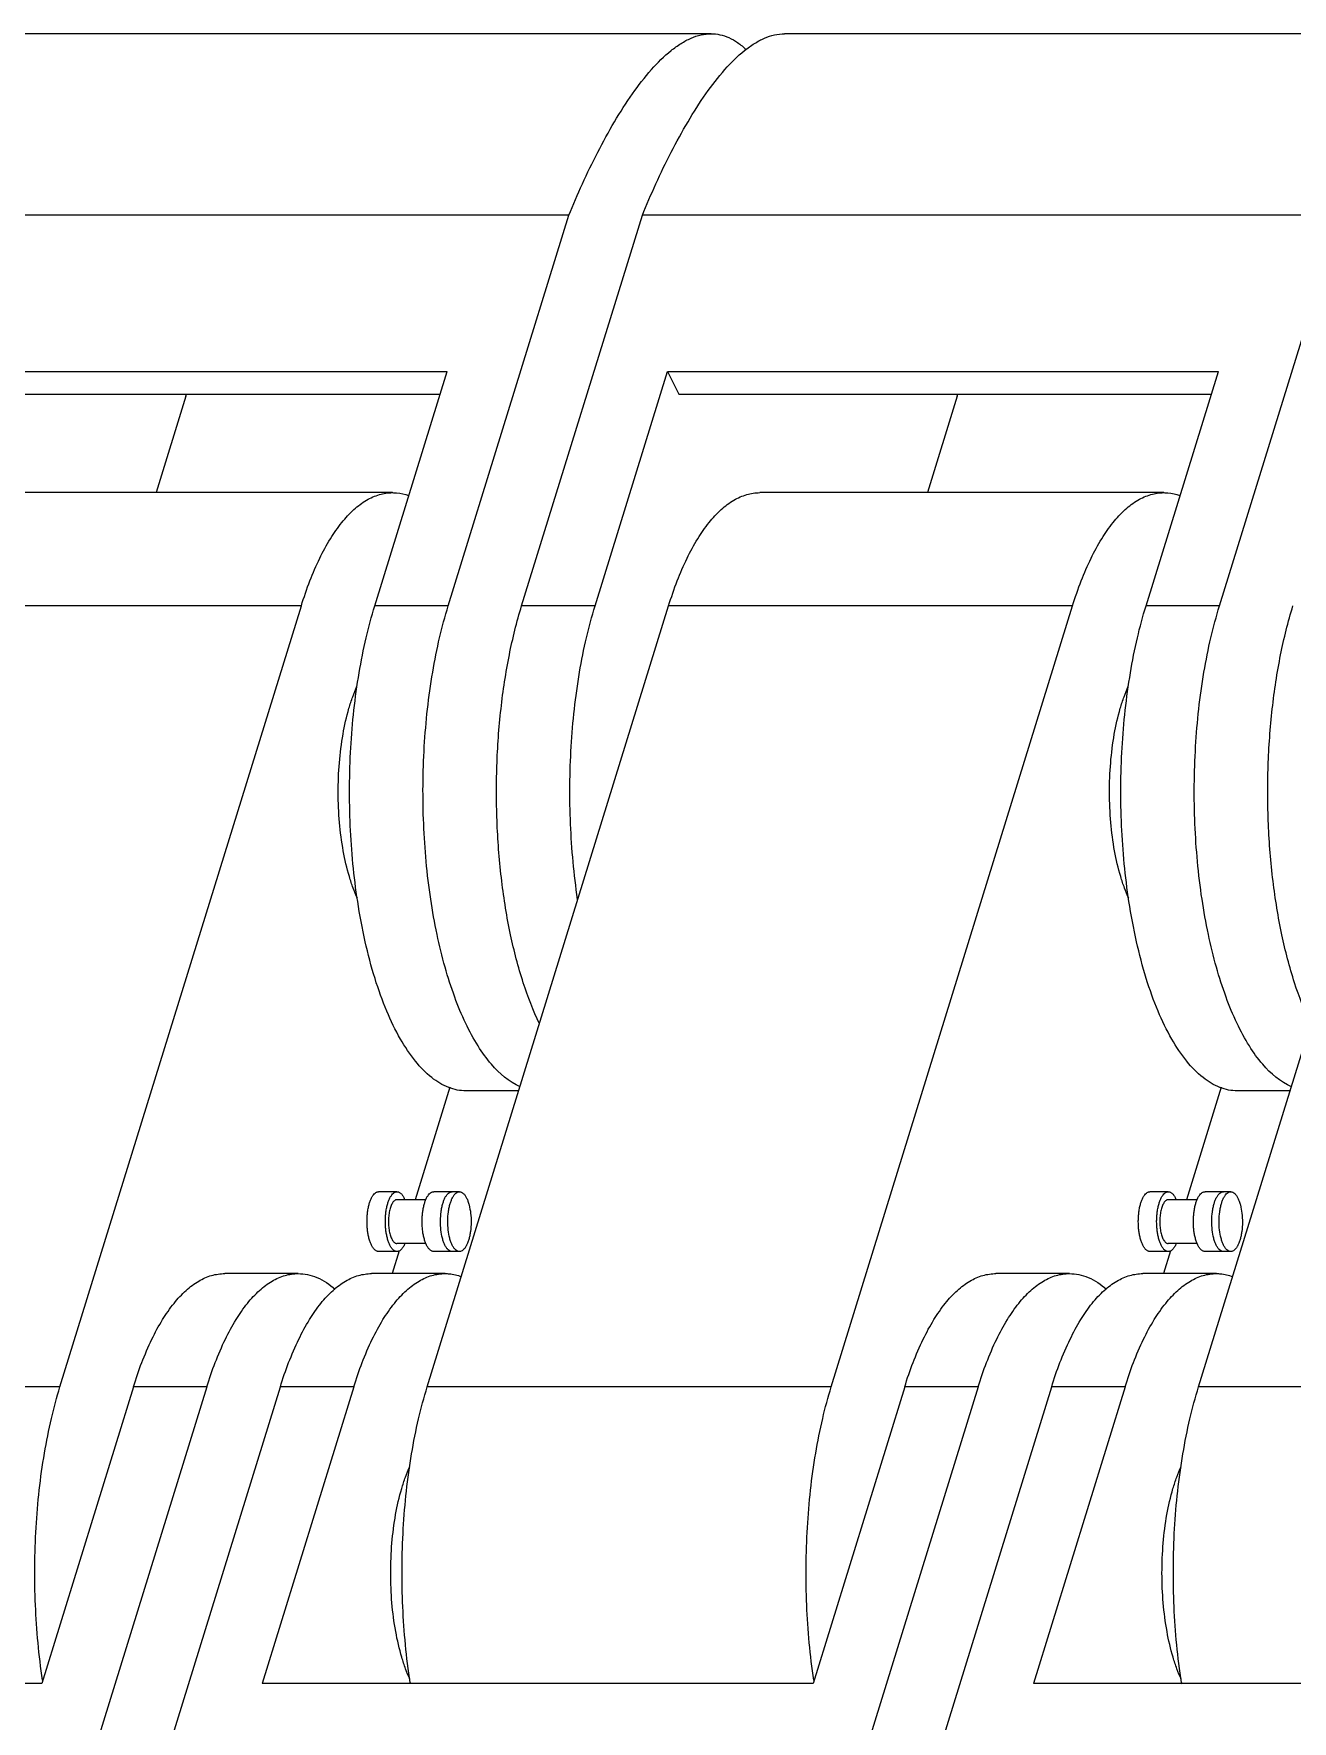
# Model space of a CAD drawing. Header units: inches. Extents: x 0 to 22, y 0 to 17.
# Drawn here: x 15.616 to 16.858, y 14.071 to 15.737 of the extents above; entities that cross this region are included whole.
import ezdxf

# ---------------------------------------------------------------- set-up
doc = ezdxf.new("R2010")
doc.units = ezdxf.units.IN
doc.header["$LTSCALE"] = 1.21
doc.header["$MEASUREMENT"] = 0
doc.layers.get('0').update_dxf_attribs({"linetype": 'CONTINUOUS'})
doc.layers.add('02___PRT_ALL_AXES', color=7, linetype='CONTINUOUS')

msp = doc.modelspace()

# ---------------------------------------------------------------- linework, layer by layer
at = {"color": 7, "linetype": 'Continuous'}
for p, q in [((16.2846, 15.7369), (15.5957, 15.7369)), ((17.0462, 15.7369), (16.3572, 15.7369)), ((16.1442, 15.5576), (15.4552, 15.5576)), ((16.0251, 15.1721), (16.1442, 15.5576)), ((16.0976, 15.1721), (16.2168, 15.5576)), ((16.9057, 15.5576), (16.2168, 15.5576)), ((16.7866, 15.1721), (16.9057, 15.5576)), ((16.0947, 14.6932), (16.0426, 14.6932)), ((16.8562, 14.6932), (16.8042, 14.6932)), ((15.7868, 14.4011), (15.5083, 13.4996)), ((15.5258, 13.3217), (15.8594, 14.4011)), ((15.7143, 14.4011), (15.6238, 14.1081)), ((15.7868, 14.4011), (15.7143, 14.4011)), ((15.9319, 14.4011), (15.8414, 14.1081)), ((15.9319, 14.4011), (15.8594, 14.4011)), ((16.5484, 14.4011), (16.2698, 13.4996)), ((16.2873, 13.3217), (16.6209, 14.4011)), ((16.4758, 14.4011), (16.3853, 14.1081)), ((16.5484, 14.4011), (16.4758, 14.4011)), ((16.6934, 14.4011), (16.6029, 14.1081)), ((16.6934, 14.4011), (16.6209, 14.4011)), ((15.6238, 14.1081), (15.0799, 14.1081)), ((16.3853, 14.1081), (15.8414, 14.1081)), ((17.1468, 14.1081), (16.6029, 14.1081))]:
    msp.add_line(p, q, dxfattribs=at)
for points, knots in [([(16.1442, 15.5576), (16.1485, 15.568), (16.1575, 15.589), (16.1724, 15.6199), (16.1887, 15.6498), (16.2062, 15.6772), (16.2245, 15.7011), (16.241, 15.7175), (16.2546, 15.7273), (16.2645, 15.7327), (16.2745, 15.736), (16.2813, 15.7369), (16.2846, 15.7369)], [0, 0, 0, 0, 0.14277, 0.289472, 0.434821, 0.573802, 0.701902, 0.815614, 0.866603, 0.913822, 0.957894, 1, 1, 1, 1]), ([(16.2168, 15.5576), (16.221, 15.568), (16.23, 15.589), (16.2449, 15.6199), (16.2613, 15.6498), (16.2787, 15.6772), (16.2971, 15.7011), (16.3135, 15.7175), (16.3271, 15.7273), (16.337, 15.7327), (16.347, 15.736), (16.3538, 15.7369), (16.3572, 15.7369)], [0, 0, 0, 0, 0.14277, 0.289472, 0.434821, 0.573802, 0.701902, 0.815614, 0.866603, 0.913822, 0.957894, 1, 1, 1, 1]), ([(16.2846, 15.7369), (16.2876, 15.7369), (16.2936, 15.7362), (16.3025, 15.7332), (16.3113, 15.7282), (16.3166, 15.7237), (16.3193, 15.7212)], [0, 0, 0, 0, 0.22672, 0.462505, 0.717796, 1, 1, 1, 1]), ([(16.0962, 14.6973), (16.0851, 14.702), (16.0698, 14.7154), (16.0536, 14.7381), (16.0416, 14.7605), (16.0308, 14.7866), (16.0214, 14.816), (16.0136, 14.8483), (16.0052, 14.8954), (15.9996, 14.9573), (16.0002, 15.0324), (16.0069, 15.0938), (16.0161, 15.14), (16.0219, 15.1617), (16.0251, 15.1721)], [0, 0, 0, 0, 0.071705, 0.115986, 0.166268, 0.222384, 0.283879, 0.350088, 0.420192, 0.568234, 0.719844, 0.866432, 0.935318, 1, 1, 1, 1]), ([(16.1152, 14.7594), (16.1089, 14.7725), (16.0978, 14.8014), (16.0856, 14.8487), (16.0771, 14.9011), (16.0727, 14.9568), (16.0724, 15.0137), (16.0764, 15.0696), (16.0844, 15.1225), (16.0927, 15.1562), (16.0976, 15.1721)], [0, 0, 0, 0, 0.103271, 0.220229, 0.347719, 0.481894, 0.618509, 0.753188, 0.881649, 1, 1, 1, 1]), ([(16.8577, 14.6973), (16.8466, 14.702), (16.8313, 14.7154), (16.8151, 14.7381), (16.8031, 14.7605), (16.7923, 14.7866), (16.783, 14.816), (16.7751, 14.8483), (16.7667, 14.8954), (16.7611, 14.9573), (16.7617, 15.0324), (16.7684, 15.0938), (16.7776, 15.14), (16.7834, 15.1617), (16.7866, 15.1721)], [0, 0, 0, 0, 0.071705, 0.115986, 0.166268, 0.222384, 0.283879, 0.350088, 0.420192, 0.568234, 0.719844, 0.866432, 0.935318, 1, 1, 1, 1]), ([(16.8767, 14.7594), (16.8704, 14.7725), (16.8593, 14.8014), (16.8471, 14.8487), (16.8386, 14.9011), (16.8342, 14.9568), (16.8339, 15.0137), (16.8379, 15.0696), (16.8459, 15.1225), (16.8542, 15.1562), (16.8591, 15.1721)], [0, 0, 0, 0, 0.103271, 0.220229, 0.347719, 0.481894, 0.618509, 0.753188, 0.881649, 1, 1, 1, 1]), ([(16.0037, 14.541), (16.0032, 14.542), (16.0023, 14.5442), (16.0012, 14.5478), (16.0003, 14.5517), (15.9997, 14.556), (15.9994, 14.5604), (15.9993, 14.5649), (15.9994, 14.5694), (15.9999, 14.5738), (16.0006, 14.5779), (16.0015, 14.5818), (16.0027, 14.5852), (16.004, 14.5881), (16.0055, 14.5905), (16.0069, 14.592), (16.0081, 14.5929), (16.009, 14.5933), (16.0099, 14.5936), (16.0105, 14.5937), (16.0108, 14.5937)], [0, 0, 0, 0, 0.058449, 0.123508, 0.194155, 0.269115, 0.346943, 0.426092, 0.504966, 0.581979, 0.655611, 0.72447, 0.787357, 0.843355, 0.891958, 0.933277, 0.951537, 0.968491, 0.984497, 1, 1, 1, 1]), ([(16.7652, 14.541), (16.7647, 14.542), (16.7638, 14.5442), (16.7627, 14.5478), (16.7618, 14.5517), (16.7612, 14.556), (16.7609, 14.5604), (16.7608, 14.5649), (16.761, 14.5694), (16.7614, 14.5738), (16.7621, 14.5779), (16.763, 14.5818), (16.7642, 14.5852), (16.7655, 14.5881), (16.767, 14.5905), (16.7684, 14.592), (16.7696, 14.5929), (16.7705, 14.5933), (16.7714, 14.5936), (16.772, 14.5937), (16.7723, 14.5937)], [0, 0, 0, 0, 0.058449, 0.123508, 0.194155, 0.269115, 0.346943, 0.426092, 0.504966, 0.581979, 0.655611, 0.72447, 0.787357, 0.843355, 0.891958, 0.933277, 0.951537, 0.968491, 0.984497, 1, 1, 1, 1]), ([(16.0108, 14.5346), (16.0105, 14.5346), (16.0098, 14.5347), (16.0089, 14.535), (16.0079, 14.5355), (16.007, 14.5362), (16.0061, 14.5372), (16.0049, 14.5387), (16.0041, 14.54), (16.0037, 14.541)], [0, 0, 0, 0, 0.096203, 0.196063, 0.302766, 0.418767, 0.545741, 0.684731, 1, 1, 1, 1]), ([(16.7723, 14.5346), (16.772, 14.5346), (16.7713, 14.5347), (16.7704, 14.535), (16.7694, 14.5355), (16.7685, 14.5362), (16.7676, 14.5372), (16.7664, 14.5387), (16.7656, 14.54), (16.7652, 14.541)], [0, 0, 0, 0, 0.096203, 0.196063, 0.302766, 0.418767, 0.545741, 0.684731, 1, 1, 1, 1]), ([(15.7143, 14.4011), (15.7193, 14.4171), (15.7278, 14.4398), (15.7423, 14.4669), (15.7536, 14.4831), (15.7655, 14.4961), (15.778, 14.5056), (15.791, 14.5115), (15.8, 14.5128), (15.8044, 14.5128)], [0, 0, 0, 0, 0.331745, 0.476243, 0.60576, 0.72071, 0.822537, 0.914128, 1, 1, 1, 1]), ([(15.7868, 14.4011), (15.7918, 14.4171), (15.8003, 14.4398), (15.8149, 14.4669), (15.8261, 14.4831), (15.838, 14.4961), (15.8505, 14.5056), (15.8635, 14.5115), (15.8726, 14.5128), (15.8769, 14.5128)], [0, 0, 0, 0, 0.331745, 0.476243, 0.60576, 0.72071, 0.822537, 0.914128, 1, 1, 1, 1]), ([(15.8769, 14.5128), (15.88, 14.5128), (15.8864, 14.5121), (15.8993, 14.508), (15.9081, 14.5021), (15.9135, 14.4974)], [0, 0, 0, 0, 0.231234, 0.470688, 1, 1, 1, 1]), ([(15.9319, 14.4011), (15.9369, 14.4171), (15.9453, 14.4398), (15.9599, 14.4669), (15.9712, 14.4831), (15.9831, 14.4961), (15.9956, 14.5056), (16.0086, 14.5115), (16.0176, 14.5128), (16.022, 14.5128)], [0, 0, 0, 0, 0.331745, 0.476243, 0.60576, 0.72071, 0.822537, 0.914128, 1, 1, 1, 1]), ([(16.022, 14.5128), (16.0233, 14.5128), (16.0288, 14.5126), (16.0342, 14.5113), (16.038, 14.5099)], [0, 0, 0, 0, 0.246334, 1, 1, 1, 1]), ([(16.4758, 14.4011), (16.4808, 14.4171), (16.4893, 14.4398), (16.5039, 14.4669), (16.5151, 14.4831), (16.527, 14.4961), (16.5395, 14.5056), (16.5525, 14.5115), (16.5616, 14.5128), (16.5659, 14.5128)], [0, 0, 0, 0, 0.331745, 0.476243, 0.60576, 0.72071, 0.822537, 0.914128, 1, 1, 1, 1]), ([(16.5484, 14.4011), (16.5533, 14.4171), (16.5618, 14.4398), (16.5764, 14.4669), (16.5876, 14.4831), (16.5995, 14.4961), (16.612, 14.5056), (16.625, 14.5115), (16.6341, 14.5128), (16.6384, 14.5128)], [0, 0, 0, 0, 0.331745, 0.476243, 0.60576, 0.72071, 0.822537, 0.914128, 1, 1, 1, 1]), ([(16.6384, 14.5128), (16.6415, 14.5128), (16.6479, 14.5121), (16.6608, 14.508), (16.6696, 14.5021), (16.6751, 14.4974)], [0, 0, 0, 0, 0.231234, 0.470688, 1, 1, 1, 1]), ([(16.6934, 14.4011), (16.6984, 14.4171), (16.7068, 14.4398), (16.7214, 14.4669), (16.7327, 14.4831), (16.7446, 14.4961), (16.7571, 14.5056), (16.7701, 14.5115), (16.7791, 14.5128), (16.7835, 14.5128)], [0, 0, 0, 0, 0.331745, 0.476243, 0.60576, 0.72071, 0.822537, 0.914128, 1, 1, 1, 1]), ([(16.7835, 14.5128), (16.7848, 14.5128), (16.7903, 14.5126), (16.7957, 14.5113), (16.7995, 14.5099)], [0, 0, 0, 0, 0.246334, 1, 1, 1, 1])]:
    msp.add_open_spline(points, degree=3, knots=knots, dxfattribs=at)
at = {"layer": '02___PRT_ALL_AXES', "color": 7, "linetype": 'Continuous'}
for p, q in [((15.4801, 15.4034), (16.0241, 15.4034)), ((15.9526, 15.1721), (16.0241, 15.4034)), ((16.1701, 15.1721), (16.2416, 15.4034)), ((16.2416, 15.4034), (16.2527, 15.3809)), ((16.2416, 15.4034), (16.7856, 15.4034)), ((16.7141, 15.1721), (16.7856, 15.4034)), ((15.4912, 15.3809), (16.0171, 15.3809)), ((15.7661, 15.3789), (15.7368, 15.2838)), ((16.2527, 15.3809), (16.7786, 15.3809)), ((16.5276, 15.3789), (16.4983, 15.2838)), ((15.9701, 15.2838), (15.5712, 15.2838)), ((16.7316, 15.2838), (16.3327, 15.2838)), ((15.8801, 15.1721), (15.4812, 15.1721)), ((15.6418, 14.4011), (15.8801, 15.1721)), ((16.0251, 15.1721), (15.9526, 15.1721)), ((16.0044, 14.4011), (16.2427, 15.1721)), ((16.1701, 15.1721), (16.0976, 15.1721)), ((16.6416, 15.1721), (16.2427, 15.1721)), ((16.4033, 14.4011), (16.6416, 15.1721)), ((16.7866, 15.1721), (16.7141, 15.1721)), ((16.7659, 14.4011), (17.0042, 15.1721)), ((16.0268, 14.6969), (15.9925, 14.5858)), ((16.7883, 14.6969), (16.754, 14.5858)), ((15.9745, 14.5937), (15.9564, 14.5937)), ((16.003, 14.5858), (15.9745, 14.5858)), ((16.0362, 14.5937), (16.0108, 14.5937)), ((16.736, 14.5937), (16.7179, 14.5937)), ((16.7645, 14.5858), (16.736, 14.5858)), ((16.7977, 14.5937), (16.7723, 14.5937)), ((15.9745, 14.5346), (15.9564, 14.5346)), ((15.9768, 14.5352), (15.9699, 14.5128)), ((16.003, 14.5425), (15.9745, 14.5425)), ((16.0362, 14.5346), (16.0108, 14.5346)), ((16.0272, 14.5349), (16.0267, 14.5352)), ((16.0289, 14.5346), (16.0272, 14.5349)), ((16.736, 14.5346), (16.7179, 14.5346)), ((16.7383, 14.5352), (16.7314, 14.5128)), ((16.7645, 14.5425), (16.736, 14.5425)), ((16.7977, 14.5346), (16.7723, 14.5346)), ((16.7887, 14.5349), (16.7882, 14.5352)), ((16.7904, 14.5346), (16.7887, 14.5349)), ((15.8769, 14.5128), (15.8044, 14.5128)), ((16.022, 14.5128), (15.9494, 14.5128)), ((16.6384, 14.5128), (16.5659, 14.5128)), ((16.7835, 14.5128), (16.711, 14.5128)), ((15.6418, 14.4011), (15.2429, 14.4011)), ((16.4033, 14.4011), (16.0044, 14.4011)), ((17.1648, 14.4011), (16.7659, 14.4011))]:
    msp.add_line(p, q, dxfattribs=at)
for centre, radius, start, end in [((15.3385, 15.4662), 0.4364, 348.4647, 348.7243), ((16.1, 15.4662), 0.4364, 348.4647, 348.7243), ((15.9573, 14.5753), 0.0272, 22.823, 26.1119), ((16.7188, 14.5753), 0.0272, 22.823, 26.1119), ((16.0336, 14.5453), 0.0123, 218.4865, 221.8385), ((16.7951, 14.5453), 0.0123, 218.4865, 221.8385), ((16.6112, 14.205), 0.6309, 188.7375, 188.8647), ((17.3727, 14.205), 0.6309, 188.7375, 188.8647)]:
    msp.add_arc(centre, radius, start, end, dxfattribs=at)
for points, knots in [([(15.8801, 15.1721), (15.8826, 15.1804), (15.8881, 15.1963), (15.8976, 15.2185), (15.9081, 15.2379), (15.9193, 15.2541), (15.9312, 15.267), (15.9437, 15.2766), (15.9567, 15.2824), (15.9658, 15.2838), (15.9701, 15.2838)], [0, 0, 0, 0, 0.172764, 0.331903, 0.476365, 0.605857, 0.720776, 0.822579, 0.914149, 1, 1, 1, 1]), ([(15.9701, 15.2838), (15.9715, 15.2838), (15.9769, 15.2836), (15.9822, 15.2823), (15.986, 15.281)], [0, 0, 0, 0, 0.2464, 1, 1, 1, 1]), ([(16.2427, 15.1721), (16.2453, 15.1804), (16.2507, 15.1963), (16.2603, 15.2185), (16.2707, 15.2379), (16.2819, 15.2541), (16.2938, 15.267), (16.3064, 15.2766), (16.3194, 15.2824), (16.3284, 15.2838), (16.3327, 15.2838)], [0, 0, 0, 0, 0.172764, 0.331903, 0.476365, 0.605857, 0.720776, 0.822579, 0.914149, 1, 1, 1, 1]), ([(16.6416, 15.1721), (16.6441, 15.1804), (16.6496, 15.1963), (16.6591, 15.2185), (16.6696, 15.2379), (16.6808, 15.2541), (16.6927, 15.267), (16.7052, 15.2766), (16.7183, 15.2824), (16.7273, 15.2838), (16.7316, 15.2838)], [0, 0, 0, 0, 0.172764, 0.331903, 0.476365, 0.605857, 0.720776, 0.822579, 0.914149, 1, 1, 1, 1]), ([(16.7316, 15.2838), (16.733, 15.2838), (16.7384, 15.2836), (16.7437, 15.2823), (16.7475, 15.281)], [0, 0, 0, 0, 0.2464, 1, 1, 1, 1]), ([(15.9357, 14.8802), (15.9319, 14.9049), (15.9271, 14.9555), (15.9276, 15.0312), (15.9343, 15.0931), (15.9435, 15.1397), (15.9493, 15.1616), (15.9526, 15.1721)], [0, 0, 0, 0, 0.254948, 0.516469, 0.769502, 0.888397, 1, 1, 1, 1]), ([(16.1529, 14.8823), (16.1492, 14.9069), (16.1446, 14.9572), (16.1452, 15.0323), (16.1519, 15.0938), (16.1611, 15.14), (16.1669, 15.1617), (16.1701, 15.1721)], [0, 0, 0, 0, 0.255299, 0.516785, 0.769625, 0.888436, 1, 1, 1, 1]), ([(16.6972, 14.8802), (16.6934, 14.9049), (16.6886, 14.9555), (16.6891, 15.0312), (16.6958, 15.0931), (16.705, 15.1397), (16.7108, 15.1616), (16.7141, 15.1721)], [0, 0, 0, 0, 0.254948, 0.516469, 0.769502, 0.888397, 1, 1, 1, 1]), ([(15.9355, 14.8833), (15.9339, 14.8866), (15.931, 14.8937), (15.9259, 14.9092), (15.921, 14.9308), (15.9173, 14.9585), (15.9161, 14.9877), (15.9172, 15.0168), (15.9207, 15.0447), (15.9255, 15.0664), (15.9306, 15.0821), (15.9334, 15.0892), (15.935, 15.0926)], [0, 0, 0, 0, 0.051492, 0.10708, 0.22879, 0.361039, 0.498832, 0.636786, 0.769507, 0.891968, 0.948013, 1, 1, 1, 1]), ([(16.697, 14.8833), (16.6955, 14.8866), (16.6926, 14.8937), (16.6874, 14.9092), (16.6825, 14.9308), (16.6788, 14.9585), (16.6776, 14.9877), (16.6787, 15.0168), (16.6822, 15.0447), (16.687, 15.0664), (16.6921, 15.0821), (16.695, 15.0892), (16.6965, 15.0926)], [0, 0, 0, 0, 0.051492, 0.10708, 0.22879, 0.361039, 0.498832, 0.636786, 0.769507, 0.891968, 0.948013, 1, 1, 1, 1]), ([(16.0426, 14.6932), (16.0398, 14.6932), (16.0339, 14.6938), (16.0221, 14.6973), (16.0073, 14.7063), (15.9914, 14.723), (15.9767, 14.7452), (15.9635, 14.7728), (15.952, 14.805), (15.9425, 14.8413), (15.9377, 14.8669), (15.9357, 14.8802)], [0, 0, 0, 0, 0.037641, 0.076425, 0.161084, 0.260067, 0.37604, 0.509454, 0.659324, 0.823709, 1, 1, 1, 1]), ([(16.8042, 14.6932), (16.8013, 14.6932), (16.7954, 14.6938), (16.7836, 14.6973), (16.7689, 14.7063), (16.7529, 14.723), (16.7382, 14.7452), (16.725, 14.7728), (16.7135, 14.805), (16.704, 14.8413), (16.6992, 14.8669), (16.6972, 14.8802)], [0, 0, 0, 0, 0.037641, 0.076425, 0.161084, 0.260067, 0.37604, 0.509454, 0.659324, 0.823709, 1, 1, 1, 1]), ([(15.9493, 14.541), (15.9488, 14.542), (15.9479, 14.5442), (15.9468, 14.5478), (15.9459, 14.5517), (15.9453, 14.556), (15.945, 14.5604), (15.9449, 14.5649), (15.9451, 14.5694), (15.9455, 14.5738), (15.9462, 14.5779), (15.9471, 14.5818), (15.9483, 14.5852), (15.9496, 14.5881), (15.9511, 14.5905), (15.9525, 14.592), (15.9537, 14.5929), (15.9546, 14.5933), (15.9555, 14.5936), (15.9561, 14.5937), (15.9564, 14.5937)], [0, 0, 0, 0, 0.058449, 0.123508, 0.194155, 0.269115, 0.346943, 0.426092, 0.504966, 0.581979, 0.655611, 0.72447, 0.787357, 0.843355, 0.891958, 0.933277, 0.951537, 0.968491, 0.984497, 1, 1, 1, 1]), ([(15.9674, 14.541), (15.9669, 14.542), (15.966, 14.5442), (15.9649, 14.5478), (15.9641, 14.5517), (15.9634, 14.556), (15.9631, 14.5604), (15.963, 14.5649), (15.9632, 14.5694), (15.9636, 14.5738), (15.9643, 14.5779), (15.9653, 14.5818), (15.9664, 14.5852), (15.9678, 14.5881), (15.9693, 14.5905), (15.9707, 14.592), (15.9719, 14.5929), (15.9727, 14.5933), (15.9736, 14.5936), (15.9742, 14.5937), (15.9745, 14.5937)], [0, 0, 0, 0, 0.058449, 0.123508, 0.194155, 0.269115, 0.346943, 0.426092, 0.504966, 0.581979, 0.655611, 0.72447, 0.787357, 0.843356, 0.891958, 0.933277, 0.951537, 0.968491, 0.984497, 1, 1, 1, 1]), ([(15.9711, 14.5839), (15.9707, 14.5835), (15.9701, 14.5825), (15.9692, 14.5809), (15.9684, 14.5791), (15.9677, 14.5769), (15.9671, 14.5746), (15.9665, 14.5712), (15.9661, 14.5668), (15.9661, 14.5613), (15.9665, 14.5569), (15.9672, 14.5535), (15.9678, 14.5512), (15.9684, 14.5491), (15.969, 14.5478), (15.9693, 14.5472)], [0, 0, 0, 0, 0.042224, 0.090116, 0.143534, 0.202064, 0.265097, 0.331881, 0.473145, 0.618291, 0.759314, 0.825895, 0.888671, 0.946914, 1, 1, 1, 1]), ([(15.9745, 14.5858), (15.9742, 14.5858), (15.9736, 14.5857), (15.9727, 14.5853), (15.9719, 14.5847), (15.9713, 14.5842), (15.9711, 14.5839)], [0, 0, 0, 0, 0.220718, 0.45449, 0.711882, 1, 1, 1, 1]), ([(15.9745, 14.5937), (15.9749, 14.5937), (15.9755, 14.5936), (15.9765, 14.5933), (15.9774, 14.5927), (15.9784, 14.592), (15.9793, 14.5911), (15.9805, 14.5895), (15.9812, 14.5882), (15.9817, 14.5873)], [0, 0, 0, 0, 0.096204, 0.196064, 0.302765, 0.418768, 0.545743, 0.68473, 1, 1, 1, 1]), ([(16.0218, 14.541), (16.0213, 14.542), (16.0204, 14.5442), (16.0189, 14.5491), (16.0177, 14.5561), (16.0173, 14.5649), (16.0178, 14.5723), (16.0187, 14.5779), (16.0197, 14.5818), (16.0208, 14.5852), (16.0221, 14.5881), (16.0236, 14.5905), (16.0253, 14.5923), (16.0271, 14.5934), (16.0283, 14.5937), (16.0289, 14.5937)], [0, 0, 0, 0, 0.058454, 0.123578, 0.269153, 0.426136, 0.582023, 0.655691, 0.724582, 0.787502, 0.843526, 0.892152, 0.933493, 0.968619, 1, 1, 1, 1]), ([(16.029, 14.541), (16.0285, 14.542), (16.0276, 14.5442), (16.0261, 14.5491), (16.0249, 14.5561), (16.0245, 14.5649), (16.025, 14.5723), (16.026, 14.5779), (16.0269, 14.5818), (16.0281, 14.5852), (16.0294, 14.5881), (16.0309, 14.5905), (16.0325, 14.5923), (16.0343, 14.5934), (16.0356, 14.5937), (16.0362, 14.5937)], [0, 0, 0, 0, 0.058454, 0.123578, 0.269153, 0.426136, 0.582023, 0.655691, 0.724582, 0.787502, 0.843526, 0.892152, 0.933493, 0.968619, 1, 1, 1, 1]), ([(16.0362, 14.5937), (16.0368, 14.5937), (16.0383, 14.5933), (16.0402, 14.592), (16.0419, 14.5899), (16.0429, 14.5882), (16.0433, 14.5873)], [0, 0, 0, 0, 0.195444, 0.417877, 0.684183, 1, 1, 1, 1]), ([(16.0433, 14.5873), (16.0438, 14.5863), (16.0447, 14.5841), (16.0462, 14.5791), (16.0474, 14.5722), (16.0479, 14.5634), (16.0474, 14.556), (16.0464, 14.5503), (16.0455, 14.5465), (16.0443, 14.5431), (16.043, 14.5401), (16.0415, 14.5378), (16.0398, 14.536), (16.0381, 14.5349), (16.0368, 14.5346), (16.0362, 14.5346)], [0, 0, 0, 0, 0.058454, 0.123578, 0.269153, 0.426136, 0.582023, 0.655691, 0.724582, 0.787502, 0.843526, 0.892152, 0.933493, 0.968619, 1, 1, 1, 1]), ([(16.7108, 14.541), (16.7103, 14.542), (16.7094, 14.5442), (16.7083, 14.5478), (16.7074, 14.5517), (16.7068, 14.556), (16.7065, 14.5604), (16.7064, 14.5649), (16.7066, 14.5694), (16.707, 14.5738), (16.7077, 14.5779), (16.7086, 14.5818), (16.7098, 14.5852), (16.7111, 14.5881), (16.7126, 14.5905), (16.714, 14.592), (16.7152, 14.5929), (16.7161, 14.5933), (16.717, 14.5936), (16.7176, 14.5937), (16.7179, 14.5937)], [0, 0, 0, 0, 0.058449, 0.123508, 0.194155, 0.269115, 0.346943, 0.426092, 0.504966, 0.581979, 0.655611, 0.72447, 0.787357, 0.843355, 0.891958, 0.933277, 0.951537, 0.968491, 0.984497, 1, 1, 1, 1]), ([(16.7289, 14.541), (16.7284, 14.542), (16.7275, 14.5442), (16.7264, 14.5478), (16.7256, 14.5517), (16.725, 14.556), (16.7246, 14.5604), (16.7245, 14.5649), (16.7247, 14.5694), (16.7251, 14.5738), (16.7258, 14.5779), (16.7268, 14.5818), (16.7279, 14.5852), (16.7293, 14.5881), (16.7308, 14.5905), (16.7322, 14.592), (16.7334, 14.5929), (16.7343, 14.5933), (16.7351, 14.5936), (16.7358, 14.5937), (16.736, 14.5937)], [0, 0, 0, 0, 0.058449, 0.123508, 0.194155, 0.269115, 0.346943, 0.426092, 0.504966, 0.581979, 0.655611, 0.72447, 0.787357, 0.843356, 0.891958, 0.933277, 0.951537, 0.968491, 0.984497, 1, 1, 1, 1]), ([(16.7326, 14.5839), (16.7322, 14.5835), (16.7316, 14.5825), (16.7307, 14.5809), (16.7299, 14.5791), (16.7292, 14.5769), (16.7286, 14.5746), (16.728, 14.5712), (16.7276, 14.5668), (16.7276, 14.5613), (16.728, 14.5569), (16.7287, 14.5535), (16.7293, 14.5512), (16.73, 14.5491), (16.7305, 14.5478), (16.7308, 14.5472)], [0, 0, 0, 0, 0.042224, 0.090116, 0.143534, 0.202064, 0.265097, 0.331881, 0.473145, 0.618291, 0.759314, 0.825895, 0.888671, 0.946914, 1, 1, 1, 1]), ([(16.736, 14.5858), (16.7358, 14.5858), (16.7351, 14.5857), (16.7342, 14.5853), (16.7334, 14.5847), (16.7328, 14.5842), (16.7326, 14.5839)], [0, 0, 0, 0, 0.220718, 0.45449, 0.711882, 1, 1, 1, 1]), ([(16.736, 14.5937), (16.7364, 14.5937), (16.737, 14.5936), (16.738, 14.5933), (16.739, 14.5927), (16.7399, 14.592), (16.7408, 14.5911), (16.742, 14.5895), (16.7427, 14.5882), (16.7432, 14.5873)], [0, 0, 0, 0, 0.096204, 0.196064, 0.302765, 0.418768, 0.545743, 0.68473, 1, 1, 1, 1]), ([(16.7833, 14.541), (16.7828, 14.542), (16.7819, 14.5442), (16.7804, 14.5491), (16.7792, 14.5561), (16.7788, 14.5649), (16.7793, 14.5723), (16.7802, 14.5779), (16.7812, 14.5818), (16.7823, 14.5852), (16.7837, 14.5881), (16.7852, 14.5905), (16.7868, 14.5923), (16.7886, 14.5934), (16.7898, 14.5937), (16.7904, 14.5937)], [0, 0, 0, 0, 0.058454, 0.123578, 0.269153, 0.426136, 0.582023, 0.655691, 0.724582, 0.787502, 0.843526, 0.892152, 0.933493, 0.968619, 1, 1, 1, 1]), ([(16.7905, 14.541), (16.7901, 14.542), (16.7892, 14.5442), (16.7877, 14.5491), (16.7864, 14.5561), (16.786, 14.5649), (16.7865, 14.5723), (16.7875, 14.5779), (16.7884, 14.5818), (16.7896, 14.5852), (16.7909, 14.5881), (16.7924, 14.5905), (16.794, 14.5923), (16.7958, 14.5934), (16.7971, 14.5937), (16.7977, 14.5937)], [0, 0, 0, 0, 0.058454, 0.123578, 0.269153, 0.426136, 0.582023, 0.655691, 0.724582, 0.787502, 0.843526, 0.892152, 0.933493, 0.968619, 1, 1, 1, 1]), ([(16.7977, 14.5937), (16.7983, 14.5937), (16.7998, 14.5933), (16.8017, 14.592), (16.8034, 14.5899), (16.8044, 14.5882), (16.8048, 14.5873)], [0, 0, 0, 0, 0.195444, 0.417877, 0.684183, 1, 1, 1, 1]), ([(16.8048, 14.5873), (16.8053, 14.5863), (16.8062, 14.5841), (16.8077, 14.5791), (16.8089, 14.5722), (16.8094, 14.5634), (16.8089, 14.556), (16.8079, 14.5503), (16.807, 14.5465), (16.8058, 14.5431), (16.8045, 14.5401), (16.803, 14.5378), (16.8013, 14.536), (16.7996, 14.5349), (16.7983, 14.5346), (16.7977, 14.5346)], [0, 0, 0, 0, 0.058454, 0.123578, 0.269153, 0.426136, 0.582023, 0.655691, 0.724582, 0.787502, 0.843526, 0.892152, 0.933493, 0.968619, 1, 1, 1, 1]), ([(15.9693, 14.5472), (15.9696, 14.5466), (15.9701, 14.5457), (15.9707, 14.5448), (15.9711, 14.5444)], [0, 0, 0, 0, 0.530571, 1, 1, 1, 1]), ([(15.9711, 14.5444), (15.9713, 14.5441), (15.9719, 14.5436), (15.9727, 14.5429), (15.9736, 14.5426), (15.9742, 14.5425), (15.9745, 14.5425)], [0, 0, 0, 0, 0.288045, 0.545436, 0.779237, 1, 1, 1, 1]), ([(16.7308, 14.5472), (16.7311, 14.5466), (16.7316, 14.5457), (16.7323, 14.5448), (16.7326, 14.5444)], [0, 0, 0, 0, 0.530571, 1, 1, 1, 1]), ([(16.7326, 14.5444), (16.7328, 14.5441), (16.7334, 14.5436), (16.7342, 14.5429), (16.7351, 14.5426), (16.7358, 14.5425), (16.736, 14.5425)], [0, 0, 0, 0, 0.288045, 0.545436, 0.779237, 1, 1, 1, 1]), ([(15.9564, 14.5346), (15.9561, 14.5346), (15.9554, 14.5347), (15.9545, 14.535), (15.9535, 14.5355), (15.9526, 14.5362), (15.9517, 14.5372), (15.9505, 14.5387), (15.9497, 14.54), (15.9493, 14.541)], [0, 0, 0, 0, 0.096203, 0.196063, 0.302766, 0.418767, 0.545741, 0.684731, 1, 1, 1, 1]), ([(15.9745, 14.5346), (15.9742, 14.5346), (15.9736, 14.5347), (15.9726, 14.535), (15.9716, 14.5355), (15.9707, 14.5362), (15.9698, 14.5372), (15.9686, 14.5387), (15.9679, 14.54), (15.9674, 14.541)], [0, 0, 0, 0, 0.096204, 0.196064, 0.302765, 0.418768, 0.545743, 0.68473, 1, 1, 1, 1]), ([(15.9824, 14.5425), (15.9819, 14.5413), (15.9811, 14.5397), (15.9798, 14.5378), (15.9788, 14.5366), (15.9778, 14.5357), (15.9767, 14.5351), (15.9756, 14.5347), (15.9749, 14.5346), (15.9745, 14.5346)], [0, 0, 0, 0, 0.321732, 0.462675, 0.590428, 0.705866, 0.81067, 0.907496, 1, 1, 1, 1]), ([(16.0289, 14.5346), (16.0283, 14.5346), (16.0269, 14.5349), (16.025, 14.5363), (16.0232, 14.5383), (16.0223, 14.54), (16.0218, 14.541)], [0, 0, 0, 0, 0.195444, 0.417877, 0.684183, 1, 1, 1, 1]), ([(16.0362, 14.5346), (16.0355, 14.5346), (16.0341, 14.5349), (16.0322, 14.5363), (16.0305, 14.5383), (16.0295, 14.54), (16.029, 14.541)], [0, 0, 0, 0, 0.195444, 0.417877, 0.684183, 1, 1, 1, 1]), ([(16.7179, 14.5346), (16.7176, 14.5346), (16.7169, 14.5347), (16.716, 14.535), (16.715, 14.5355), (16.7141, 14.5362), (16.7132, 14.5372), (16.712, 14.5387), (16.7112, 14.54), (16.7108, 14.541)], [0, 0, 0, 0, 0.096203, 0.196063, 0.302766, 0.418767, 0.545741, 0.684731, 1, 1, 1, 1]), ([(16.736, 14.5346), (16.7357, 14.5346), (16.7351, 14.5347), (16.7341, 14.535), (16.7331, 14.5355), (16.7322, 14.5362), (16.7313, 14.5372), (16.7301, 14.5387), (16.7294, 14.54), (16.7289, 14.541)], [0, 0, 0, 0, 0.096204, 0.196064, 0.302765, 0.418768, 0.545743, 0.68473, 1, 1, 1, 1]), ([(16.7439, 14.5425), (16.7434, 14.5413), (16.7426, 14.5397), (16.7413, 14.5378), (16.7403, 14.5366), (16.7393, 14.5357), (16.7382, 14.5351), (16.7371, 14.5347), (16.7364, 14.5346), (16.736, 14.5346)], [0, 0, 0, 0, 0.321732, 0.462675, 0.590428, 0.705866, 0.81067, 0.907496, 1, 1, 1, 1]), ([(16.7904, 14.5346), (16.7898, 14.5346), (16.7884, 14.5349), (16.7865, 14.5363), (16.7847, 14.5383), (16.7838, 14.54), (16.7833, 14.541)], [0, 0, 0, 0, 0.195444, 0.417877, 0.684183, 1, 1, 1, 1]), ([(16.7977, 14.5346), (16.797, 14.5346), (16.7956, 14.5349), (16.7937, 14.5363), (16.792, 14.5383), (16.791, 14.54), (16.7905, 14.541)], [0, 0, 0, 0, 0.195444, 0.417877, 0.684183, 1, 1, 1, 1]), ([(15.8594, 14.4011), (15.8643, 14.4171), (15.8728, 14.4398), (15.8874, 14.4669), (15.8986, 14.4831), (15.9105, 14.4961), (15.9231, 14.5056), (15.9361, 14.5115), (15.9451, 14.5128), (15.9494, 14.5128)], [0, 0, 0, 0, 0.331746, 0.476246, 0.605758, 0.720711, 0.822535, 0.914128, 1, 1, 1, 1]), ([(16.6209, 14.4011), (16.6258, 14.4171), (16.6343, 14.4398), (16.6489, 14.4669), (16.6601, 14.4831), (16.672, 14.4961), (16.6846, 14.5056), (16.6976, 14.5115), (16.7066, 14.5128), (16.711, 14.5128)], [0, 0, 0, 0, 0.331746, 0.476246, 0.605758, 0.720711, 0.822535, 0.914128, 1, 1, 1, 1]), ([(15.6246, 14.1113), (15.6209, 14.1359), (15.6163, 14.1862), (15.6169, 14.2613), (15.6236, 14.3228), (15.6328, 14.369), (15.6386, 14.3907), (15.6418, 14.4011)], [0, 0, 0, 0, 0.255295, 0.516782, 0.769622, 0.888439, 1, 1, 1, 1]), ([(15.9875, 14.1091), (15.9837, 14.1339), (15.979, 14.1845), (15.9794, 14.2601), (15.9861, 14.3221), (15.9953, 14.3687), (16.0012, 14.3906), (16.0044, 14.4011)], [0, 0, 0, 0, 0.25494, 0.516462, 0.769498, 0.888399, 1, 1, 1, 1]), ([(16.3861, 14.1113), (16.3824, 14.1359), (16.3778, 14.1862), (16.3784, 14.2613), (16.3851, 14.3228), (16.3943, 14.369), (16.4001, 14.3907), (16.4033, 14.4011)], [0, 0, 0, 0, 0.255295, 0.516782, 0.769622, 0.888439, 1, 1, 1, 1]), ([(16.749, 14.1091), (16.7452, 14.1339), (16.7405, 14.1845), (16.7409, 14.2601), (16.7476, 14.3221), (16.7569, 14.3687), (16.7627, 14.3906), (16.7659, 14.4011)], [0, 0, 0, 0, 0.25494, 0.516462, 0.769498, 0.888399, 1, 1, 1, 1]), ([(15.9873, 14.1124), (15.9857, 14.1158), (15.9828, 14.1229), (15.9777, 14.1385), (15.9727, 14.1601), (15.9691, 14.188), (15.9679, 14.2172), (15.9691, 14.2464), (15.9726, 14.2743), (15.9776, 14.2961), (15.9827, 14.3117), (15.9855, 14.3188), (15.9871, 14.3222)], [0, 0, 0, 0, 0.051589, 0.107282, 0.229211, 0.361656, 0.499581, 0.637564, 0.77018, 0.892381, 0.948237, 1, 1, 1, 1]), ([(16.7488, 14.1124), (16.7472, 14.1158), (16.7443, 14.1229), (16.7392, 14.1385), (16.7342, 14.1601), (16.7306, 14.188), (16.7294, 14.2172), (16.7306, 14.2464), (16.7341, 14.2743), (16.7391, 14.2961), (16.7442, 14.3117), (16.7471, 14.3188), (16.7486, 14.3222)], [0, 0, 0, 0, 0.051589, 0.107282, 0.229211, 0.361656, 0.499581, 0.637564, 0.77018, 0.892381, 0.948237, 1, 1, 1, 1])]:
    msp.add_open_spline(points, degree=3, knots=knots, dxfattribs=at)

doc.saveas('drawing.dxf')
